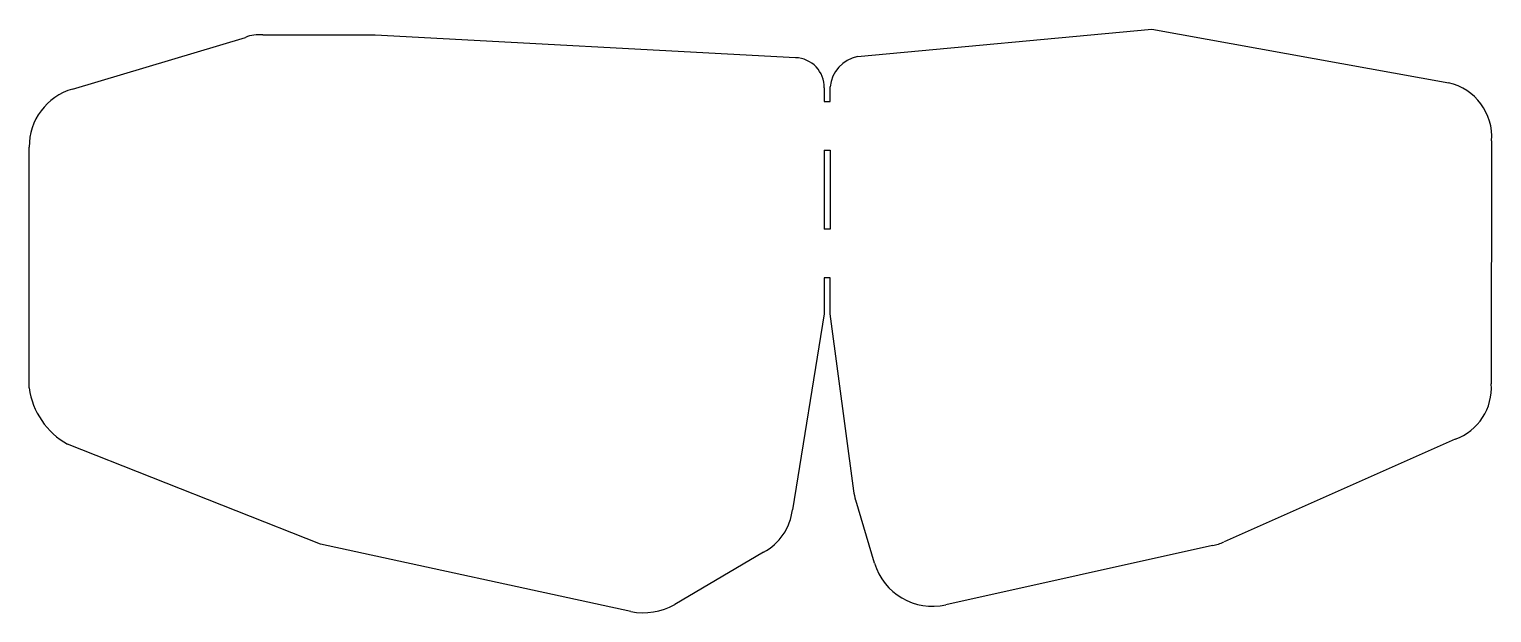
# Model space of a CAD drawing. Header units: millimetres. Extents: x 173 to 414, y -218 to -122.
import ezdxf

# ---------------------------------------------------------------- set-up
doc = ezdxf.new("R2010")
doc.units = ezdxf.units.MM
doc.header["$MEASUREMENT"] = 0
doc.layers.add('layer 2', color=178, linetype='Continuous', lineweight=25, true_color=0x000000)

msp = doc.modelspace()

# ---------------------------------------------------------------- linework, layer by layer
at = {"layer": 'layer 2'}
for p, q in [((309.51, -126.55), (358, -122.03)), ((358, -122.03), (406.95, -130.87)), ((180.13, -131.91), (208.6, -123.39)), ((211.45, -122.97), (230, -122.97)), ((230, -122.97), (299.29, -126.72)), ((304.02, -131.71), (304.02, -133.98)), ((304.98, -133.98), (304.98, -131.53)), ((304.02, -133.98), (304.98, -133.98)), ((172.97, -181.22), (172.97, -141.49)), ((304, -141.97), (303.98, -155)), ((304, -141.97), (305.02, -142)), ((305.02, -142), (305.02, -155.01)), ((414.02, -140.44), (413.98, -180.54)), ((305.02, -155.01), (303.98, -155)), ((304.98, -163.03), (304.02, -163.03)), ((304.02, -163.03), (304.02, -169)), ((304.98, -169), (304.98, -163.03)), ((304.02, -169), (298.78, -201.33)), ((308.87, -198.21), (304.98, -169)), ((408.04, -189.68), (369.92, -206.62)), ((220.99, -207.02), (179.29, -190.52)), ((312.31, -210.12), (309.2, -199.76)), ((272.16, -218.14), (220.99, -207.02)), ((368.03, -207.24), (324.06, -217.01)), ((294, -208.33), (279.38, -216.97))]:
    msp.add_line(p, q, dxfattribs=at)
for centre, radius, start, end in [((210.76, -128.22), 5.29, 82.4972, 114.0593), ((299.13, -131.62), 4.9, 358.8665, 88.0393), ((310.68, -132.17), 5.74, 101.7975, 173.592), ((182.78, -141.35), 9.81, 105.7029, 180.8545), ((404.94, -139.76), 9.11, 355.7363, 77.2722), ((404.93, -181.16), 9.07, 290.0386, 3.9238), ((185.35, -179.61), 12.48, 187.4229, 240.9816), ((317.06, -197.26), 8.25, 186.627, 197.6655), ((289.75, -200.3), 9.09, 297.8636, 353.506), ((366.9, -200.66), 6.68, 279.671, 296.8201), ((321.88, -207.28), 9.98, 196.5864, 282.6395), ((274.18, -207.7), 10.63, 259.0205, 299.2517)]:
    msp.add_arc(centre, radius, start, end, dxfattribs=at)

doc.saveas('drawing.dxf')
